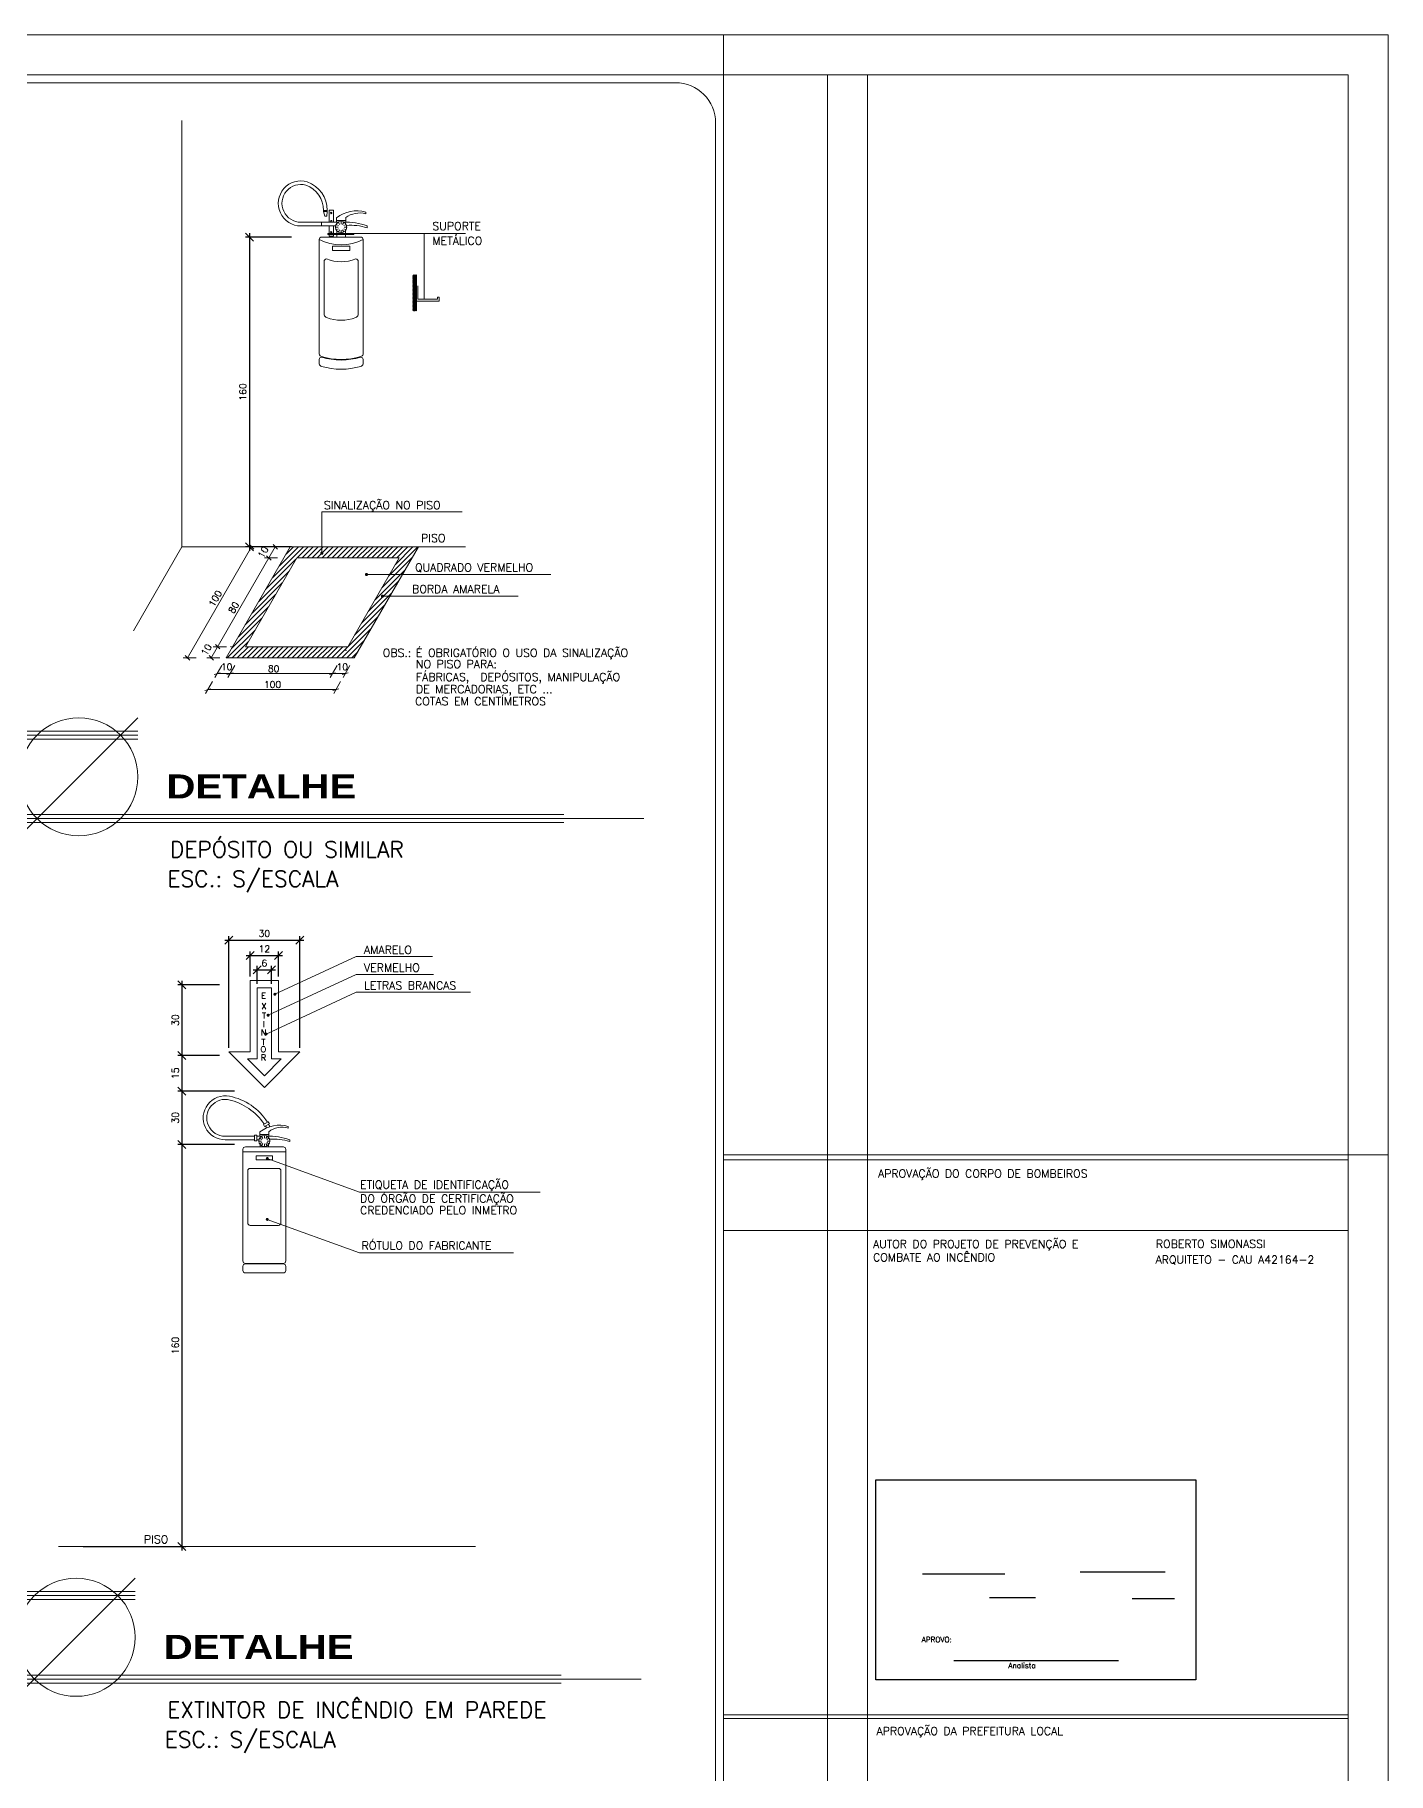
# Model space of a CAD drawing. Header units: millimetres. Extents: x 521 to 1055, y 261 to 520.
# Drawn here: x 1020.83 to 1054.67, y 359.22 to 402.68 of the extents above; entities that cross this region are included whole.
import ezdxf

# ---------------------------------------------------------------- set-up
doc = ezdxf.new("R2010")
doc.units = ezdxf.units.MM
doc.linetypes.add('CONTINU', pattern=[0])
doc.layers.add('0.1', color=8, linetype='Continuous', lineweight=13)
doc.layers.add('ppci', color=8, linetype='Continuous')
doc.styles.add('500', font='romans.shx', dxfattribs={"height": 100})
doc.styles.add('ROMANS', font='romans')
doc.styles.add('SANSSERIFBOLD', font='sasb____.pfb', dxfattribs={"width": 1.2, "height": 0.6})
doc.styles.get("Standard").update_dxf_attribs({"font": 'romans.shx'})
doc.styles.add('tEXTO', font='romans.shx', dxfattribs={"height": 1})
doc.dimstyles.new('Fares Eng - 50', dxfattribs={"dimscale": 2, "dimtxt": 0.085, "dimasz": 0.1, "dimexe": 0.05, "dimexo": 0.05, "dimgap": 0.04, "dimtad": 1, "dimzin": 4, "dimdsep": 46, "dimtxsty": 'ROMANS', "dimblk1": 'OBLIQUE', "dimblk2": 'OBLIQUE', "dimsah": 1, "dimcen": 0.05, "dimdle": 0.05, "dimclrd": 8, "dimclre": 8, "dimclrt": 8, "dimaunit": 1, "dimadec": 0, "dimazin": 0, "dimtfac": 1, "dimtix": 1, "dimtmove": 2, "dimatfit": 0, "dimldrblk": 'OPEN90', "dimfxl": 1, "dimtolj": 1, "dimtzin": 0, "dimarcsym": 0})

# ---------------------------------------------------------------- blocks, each defined once
blk = doc.blocks.new('_OBLIQUE')
at = {"color": 0, "linetype": 'ByBlock'}
blk.add_line((-0.5, -0.5), (0.5, 0.5), dxfattribs=at)
blk = doc.blocks.new('*D2240')
at = {"layer": '0.1', "color": 8, "linetype": 'CONTINU', "lineweight": -2, "transparency": 16777216}
for p, q in [((1025.819, 374.933), (1024.409, 374.933)), ((1024.509, 375.033), (1024.509, 364.784)), ((1022.036, 364.884), (1024.609, 364.884))]:
    blk.add_line(p, q, dxfattribs=at)
at = {"layer": 'DEFPOINTS', "color": 0, "linetype": 'CONTINU', "lineweight": -2, "transparency": 16777216}
for p in [(1025.919, 374.933), (1021.936, 364.884), (1024.509, 364.884)]:
    blk.add_point(p, dxfattribs=at)
at = {"layer": '0.1', "color": 8, "linetype": 'CONTINU', "lineweight": -2, "transparency": 16777216, "xscale": 0.2, "yscale": 0.2, "zscale": 0.2}
for p, rotation in [((1024.509, 374.933), 90), ((1024.509, 364.884), 270)]:
    blk.add_blockref('_OBLIQUE', p, dxfattribs=dict(at, rotation=rotation))
at = {"layer": '0.1', "color": 8, "linetype": 'CONTINU', "lineweight": -2, "transparency": 16777216, "insert": (1024.344, 369.909), "char_height": 0.17, "attachment_point": 5, "rotation": 90, "style": 'ROMANS'}
blk.add_mtext('\\A1;160', dxfattribs=at)
blk = doc.blocks.new('_Open90')
at = {"color": 0, "linetype": 'ByBlock', "lineweight": -2}
for p, q in [((0, 0), (-1, 0)), ((-0.5, 0.5), (0, 0)), ((0, 0), (-0.5, -0.5))]:
    blk.add_line(p, q, dxfattribs=at)
blk = doc.blocks.new('*D2235')
at = {"layer": '0.1', "color": 8, "linetype": 'CONTINU', "lineweight": -2, "transparency": 16777216}
for p, q in [((1024.509, 379.029), (1024.509, 377.058)), ((1025.444, 378.929), (1024.409, 378.929)), ((1025.444, 377.158), (1024.409, 377.158))]:
    blk.add_line(p, q, dxfattribs=at)
at = {"layer": 'DEFPOINTS', "color": 0, "linetype": 'CONTINU', "lineweight": -2, "transparency": 16777216}
for p in [(1025.544, 378.929), (1024.509, 377.158), (1025.544, 377.158)]:
    blk.add_point(p, dxfattribs=at)
at = {"layer": '0.1', "color": 8, "linetype": 'CONTINU', "lineweight": -2, "transparency": 16777216, "xscale": 0.2, "yscale": 0.2, "zscale": 0.2}
for p, rotation in [((1024.509, 378.929), 90), ((1024.509, 377.158), 270)]:
    blk.add_blockref('_OBLIQUE', p, dxfattribs=dict(at, rotation=rotation))
at = {"layer": '0.1', "color": 8, "linetype": 'CONTINU', "lineweight": -2, "transparency": 16777216, "insert": (1024.344, 378.044), "char_height": 0.17, "attachment_point": 5, "rotation": 90, "style": 'ROMANS'}
blk.add_mtext('\\A1;30', dxfattribs=at)
blk = doc.blocks.new('*D2236')
at = {"layer": '0.1', "color": 8, "linetype": 'CONTINU', "lineweight": -2, "transparency": 16777216}
for p, q in [((1024.509, 377.258), (1024.509, 376.171)), ((1025.444, 377.158), (1024.409, 377.158)), ((1025.819, 376.271), (1024.409, 376.271))]:
    blk.add_line(p, q, dxfattribs=at)
at = {"layer": 'DEFPOINTS', "color": 0, "linetype": 'CONTINU', "lineweight": -2, "transparency": 16777216}
for p in [(1025.544, 377.158), (1024.509, 376.271), (1025.919, 376.271)]:
    blk.add_point(p, dxfattribs=at)
at = {"layer": '0.1', "color": 8, "linetype": 'CONTINU', "lineweight": -2, "transparency": 16777216, "xscale": 0.2, "yscale": 0.2, "zscale": 0.2}
for p, rotation in [((1024.509, 377.158), 90), ((1024.509, 376.271), 270)]:
    blk.add_blockref('_OBLIQUE', p, dxfattribs=dict(at, rotation=rotation))
at = {"layer": '0.1', "color": 8, "linetype": 'CONTINU', "lineweight": -2, "transparency": 16777216, "insert": (1024.344, 376.715), "char_height": 0.17, "attachment_point": 5, "rotation": 90, "style": 'ROMANS'}
blk.add_mtext('\\A1;15', dxfattribs=at)
blk = doc.blocks.new('*D2237')
at = {"layer": '0.1', "color": 8, "linetype": 'CONTINU', "lineweight": -2, "transparency": 16777216}
for p, q in [((1024.509, 376.371), (1024.509, 374.833)), ((1025.819, 376.271), (1024.409, 376.271)), ((1025.819, 374.933), (1024.409, 374.933))]:
    blk.add_line(p, q, dxfattribs=at)
at = {"layer": 'DEFPOINTS', "color": 0, "linetype": 'CONTINU', "lineweight": -2, "transparency": 16777216}
for p in [(1025.919, 376.271), (1024.509, 374.933), (1025.919, 374.933)]:
    blk.add_point(p, dxfattribs=at)
at = {"layer": '0.1', "color": 8, "linetype": 'CONTINU', "lineweight": -2, "transparency": 16777216, "xscale": 0.2, "yscale": 0.2, "zscale": 0.2}
for p, rotation in [((1024.509, 376.271), 90), ((1024.509, 374.933), 270)]:
    blk.add_blockref('_OBLIQUE', p, dxfattribs=dict(at, rotation=rotation))
at = {"layer": '0.1', "color": 8, "linetype": 'CONTINU', "lineweight": -2, "transparency": 16777216, "insert": (1024.344, 375.602), "char_height": 0.17, "attachment_point": 5, "rotation": 90, "style": 'ROMANS'}
blk.add_mtext('\\A1;30', dxfattribs=at)
blk = doc.blocks.new('*D2238')
at = {"layer": '0.1', "color": 8, "linetype": 'CONTINU', "lineweight": -2, "transparency": 16777216}
for p, q in [((1026.197, 397.721), (1026.197, 389.775)), ((1027.245, 397.621), (1026.097, 397.621)), ((1027.245, 389.875), (1026.097, 389.875))]:
    blk.add_line(p, q, dxfattribs=at)
at = {"layer": 'DEFPOINTS', "color": 0, "linetype": 'CONTINU', "lineweight": -2, "transparency": 16777216}
for p in [(1027.345, 397.621), (1026.197, 389.875), (1027.345, 389.875)]:
    blk.add_point(p, dxfattribs=at)
at = {"layer": '0.1', "color": 8, "linetype": 'CONTINU', "lineweight": -2, "transparency": 16777216, "xscale": 0.2, "yscale": 0.2, "zscale": 0.2}
for p, rotation in [((1026.197, 397.621), 90), ((1026.197, 389.875), 270)]:
    blk.add_blockref('_OBLIQUE', p, dxfattribs=dict(at, rotation=rotation))
at = {"layer": '0.1', "color": 8, "linetype": 'CONTINU', "lineweight": -2, "transparency": 16777216, "insert": (1026.032, 393.748), "char_height": 0.17, "attachment_point": 5, "rotation": 90, "style": 'ROMANS'}
blk.add_mtext('\\A1;160', dxfattribs=at)
blk = doc.blocks.new('*D2242')
at = {"layer": '0.1', "color": 8, "linetype": 'CONTINU', "lineweight": -2, "transparency": 16777216}
for p, q in [((1025.578, 380.045), (1027.56, 380.045)), ((1025.678, 377.351), (1025.678, 380.145)), ((1027.46, 377.351), (1027.46, 380.145))]:
    blk.add_line(p, q, dxfattribs=at)
at = {"layer": 'DEFPOINTS', "color": 0, "linetype": 'CONTINU', "lineweight": -2, "transparency": 16777216}
for p in [(1027.46, 380.045), (1025.678, 377.251), (1027.46, 377.251)]:
    blk.add_point(p, dxfattribs=at)
at = {"layer": '0.1', "color": 8, "linetype": 'CONTINU', "lineweight": -2, "transparency": 16777216, "xscale": 0.2, "yscale": 0.2, "zscale": 0.2, "rotation": 180}
blk.add_blockref('_OBLIQUE', (1025.678, 380.045), dxfattribs=at)
at = {"layer": '0.1', "color": 8, "linetype": 'CONTINU', "lineweight": -2, "transparency": 16777216, "xscale": 0.2, "yscale": 0.2, "zscale": 0.2}
blk.add_blockref('_OBLIQUE', (1027.46, 380.045), dxfattribs=at)
at = {"layer": '0.1', "color": 8, "linetype": 'CONTINU', "lineweight": -2, "transparency": 16777216, "insert": (1026.569, 380.21), "char_height": 0.17, "attachment_point": 5, "style": 'ROMANS'}
blk.add_mtext('\\A1;30', dxfattribs=at)
blk = doc.blocks.new('*D2245')
at = {"layer": '0.1', "color": 8, "linetype": 'CONTINU', "lineweight": -2, "transparency": 16777216}
for p, q in [((1026.291, 379.303), (1026.847, 379.303)), ((1026.391, 378.955), (1026.391, 379.403)), ((1026.747, 378.955), (1026.747, 379.403))]:
    blk.add_line(p, q, dxfattribs=at)
at = {"layer": 'DEFPOINTS', "color": 0, "linetype": 'CONTINU', "lineweight": -2, "transparency": 16777216}
for p in [(1026.747, 379.303), (1026.391, 378.855), (1026.747, 378.855)]:
    blk.add_point(p, dxfattribs=at)
at = {"layer": '0.1', "color": 8, "linetype": 'CONTINU', "lineweight": -2, "transparency": 16777216, "xscale": 0.2, "yscale": 0.2, "zscale": 0.2, "rotation": 180}
blk.add_blockref('_OBLIQUE', (1026.391, 379.303), dxfattribs=at)
at = {"layer": '0.1', "color": 8, "linetype": 'CONTINU', "lineweight": -2, "transparency": 16777216, "xscale": 0.2, "yscale": 0.2, "zscale": 0.2}
blk.add_blockref('_OBLIQUE', (1026.747, 379.303), dxfattribs=at)
at = {"layer": '0.1', "color": 8, "linetype": 'CONTINU', "lineweight": -2, "transparency": 16777216, "insert": (1026.569, 379.468), "char_height": 0.17, "attachment_point": 5, "style": 'ROMANS'}
blk.add_mtext('\\A1;6', dxfattribs=at)
blk = doc.blocks.new('*D2246')
at = {"layer": '0.1', "color": 8, "linetype": 'CONTINU', "lineweight": -2, "transparency": 16777216}
for p, q in [((1026.113, 379.659), (1027.026, 379.659)), ((1026.213, 379.133), (1026.213, 379.759)), ((1026.926, 379.133), (1026.926, 379.759))]:
    blk.add_line(p, q, dxfattribs=at)
at = {"layer": 'DEFPOINTS', "color": 0, "linetype": 'CONTINU', "lineweight": -2, "transparency": 16777216}
for p in [(1026.926, 379.659), (1026.213, 379.033), (1026.926, 379.033)]:
    blk.add_point(p, dxfattribs=at)
at = {"layer": '0.1', "color": 8, "linetype": 'CONTINU', "lineweight": -2, "transparency": 16777216, "xscale": 0.2, "yscale": 0.2, "zscale": 0.2, "rotation": 180}
blk.add_blockref('_OBLIQUE', (1026.213, 379.659), dxfattribs=at)
at = {"layer": '0.1', "color": 8, "linetype": 'CONTINU', "lineweight": -2, "transparency": 16777216, "xscale": 0.2, "yscale": 0.2, "zscale": 0.2}
blk.add_blockref('_OBLIQUE', (1026.926, 379.659), dxfattribs=at)
at = {"layer": '0.1', "color": 8, "linetype": 'CONTINU', "lineweight": -2, "transparency": 16777216, "insert": (1026.569, 379.824), "char_height": 0.17, "attachment_point": 5, "style": 'ROMANS'}
blk.add_mtext('\\A1;12', dxfattribs=at)
blk = doc.blocks.new('TITU-2')
at = {"color": 1}
for p, q in [((0.01475, 0.01475), (-0.01475, -0.01475)), ((-0.03471, 0.01043), (-0.05471, 0.01043)), ((0.01475, 0.01143), (-0.03471, 0.01143)), ((0.01475, 0.00943), (-0.03471, 0.00943)), ((-0.01475, -0.00943), (0.1213, -0.00943)), ((-0.01475, -0.01143), (0.1213, -0.01143)), ((0.1413, -0.01043), (0.1213, -0.01043))]:
    blk.add_line(p, q, dxfattribs=at)
at = {"color": 7}
for p, q in [((0.01475, 0.01043), (-0.03471, 0.01043)), ((-0.01475, -0.01043), (0.1213, -0.01043))]:
    blk.add_line(p, q, dxfattribs=at)
at = {"color": 1}
blk.add_circle((0, 0), 0.01475, dxfattribs=at)
at = {"color": 4}
blk.add_text('ESC.:', height=0.004, dxfattribs=at).set_placement((0.02216, -0.02752))
at = {"color": 8, "style": 'SANSSERIFBOLD', "width": 1.2}
blk.add_attdef('FACHADA', (0.0219, -0.0054), '', height=0.006, dxfattribs=at)
at = {"color": 4}
for tag, p in [('FACHADA', (0.0228, -0.02014)), ('0/0', (0.03834, -0.02752))]:
    blk.add_attdef(tag, p, '', height=0.004, dxfattribs=at)

msp = doc.modelspace()

# ---------------------------------------------------------------- hatches: boundary and pattern name
at = {"layer": '0.1'}
h = msp.add_hatch(dxfattribs=at)
h.set_pattern_fill('ANSI38', color=8, scale=0.005546, style=0)
h.set_pattern_definition([(45, (1019.490042, 300.21689), (-0.0124516156, 0.0124516156), []), (135, (1019.490042, 300.21689), (-0.037354847, 0.0124516156), [0.044023109, -0.026413866])])
h.paths.add_polyline_path([(1030.37536, 396.67452), (1030.28309, 396.67452), (1030.28309, 395.77228), (1030.37536, 395.77228)])
h = msp.add_hatch(dxfattribs=at)
h.set_pattern_fill('LINE', color=8, scale=0.027731, angle=45, style=0)
h.set_pattern_definition([(45, (992.68556, 300.60234), (-0.06225808, 0.06225808), [])])
h.paths.add_polyline_path([(1027.21759, 389.87488), (1025.61653, 387.10177), (1028.81864, 387.10177), (1030.4197, 389.87488)])
h.paths.add_polyline_path([(1029.93938, 389.59757), (1028.65854, 387.37908), (1026.09685, 387.37908), (1027.37769, 389.59757)], flags=16)

# ---------------------------------------------------------------- linework, layer by layer
at = {"layer": '0.1', "color": 8}
for p, q in [((1038.05111, 402.67742), (1038.05111, 318.67742)), ((1040.65111, 401.67742), (1040.65111, 325.67742)), ((1041.65111, 401.67742), (1041.65111, 325.67742)), ((1024.50935, 400.53201), (1024.50935, 389.87488)), ((1028.05231, 398.28653), (1028.14382, 398.28787)), ((1028.05231, 398.28653), (1028.05231, 398.26304)), ((1028.08467, 398.14151), (1028.05231, 398.26304)), ((1028.14382, 398.26304), (1028.05231, 398.26304)), ((1028.12895, 398.14151), (1028.08467, 398.14151)), ((1028.14382, 398.26304), (1028.12895, 398.14151)), ((1028.14382, 398.28787), (1028.14382, 398.26304)), ((1028.37576, 397.98978), (1028.37576, 398.10392)), ((1028.60345, 398.10592), (1028.60345, 397.9968)), ((1029.10476, 398.24366), (1029.10476, 398.20174)), ((1027.48297, 397.98978), (1028.42061, 397.98978)), ((1027.48297, 397.89827), (1028.35279, 397.89827)), ((1027.99773, 397.98978), (1027.99773, 397.89827)), ((1028.42061, 397.98978), (1027.99773, 397.98978)), ((1027.99773, 397.89827), (1028.35279, 397.89827)), ((1028.41407, 397.86776), (1028.36814, 397.86776)), ((1028.37576, 398.03815), (1028.60345, 398.03815)), ((1028.38284, 397.77693), (1028.38284, 397.71216)), ((1028.38284, 397.6814), (1028.38284, 397.6209)), ((1028.42419, 397.90553), (1028.38441, 397.9285)), ((1028.42419, 397.83), (1028.38441, 397.80703)), ((1028.45184, 397.93317), (1028.42887, 397.97295)), ((1028.45184, 397.80235), (1028.42887, 397.76257)), ((1028.4896, 397.94329), (1028.4896, 397.98923)), ((1028.4896, 397.79223), (1028.4896, 397.7463)), ((1028.52737, 397.93317), (1028.55034, 397.97295)), ((1028.52737, 397.80235), (1028.55034, 397.76257)), ((1028.55501, 397.90553), (1028.5948, 397.9285)), ((1028.55501, 397.83), (1028.5948, 397.80703)), ((1028.56513, 397.86776), (1028.61107, 397.86776)), ((1028.59637, 397.77693), (1028.59637, 397.71216)), ((1028.59637, 397.6814), (1028.59637, 397.6209)), ((1028.80956, 397.71216), (1031.59574, 397.71216)), ((1029.14034, 397.89834), (1029.14034, 397.85449)), ((1030.56597, 397.71216), (1030.56597, 396.07066)), ((1027.94053, 397.55989), (1027.94053, 394.6925)), ((1028.00154, 397.6209), (1028.97767, 397.6209)), ((1028.27607, 397.39413), (1028.70313, 397.39413)), ((1028.27607, 397.39413), (1028.27607, 397.28688)), ((1028.27607, 397.28688), (1028.70313, 397.28688)), ((1028.70313, 397.39413), (1028.70313, 397.28688)), ((1029.03868, 397.55989), (1029.03868, 394.6925)), ((1028.06254, 397.01082), (1028.06254, 395.66863)), ((1028.91666, 397.01082), (1028.91666, 395.66863)), ((1030.37536, 396.67452), (1030.37536, 395.77228)), ((1030.41092, 396.40456), (1030.41092, 396.07066)), ((1030.94437, 396.02093), (1030.37536, 396.02093)), ((1030.41092, 396.07066), (1030.90169, 396.07066)), ((1030.90169, 396.07066), (1030.90169, 396.12039)), ((1030.90169, 396.12039), (1030.94437, 396.12039)), ((1030.94437, 396.12039), (1030.94437, 396.02093)), ((1027.94053, 394.55724), (1027.94053, 394.44846)), ((1029.03868, 394.55724), (1029.03868, 394.44846)), ((1029.03868, 394.55724), (1029.03868, 394.44846)), ((1028.0077, 390.75395), (1031.5183, 390.75395)), ((1028.0077, 389.71626), (1028.0077, 390.75395)), ((1024.50935, 389.87488), (1023.29998, 387.78019)), ((1024.50935, 389.87488), (1031.59851, 389.87488)), ((1026.24938, 389.87488), (1024.63862, 387.08496)), ((1026.84192, 389.87488), (1025.23116, 387.08496)), ((1027.21759, 389.87488), (1025.61653, 387.10177)), ((1030.4197, 389.87488), (1028.81864, 387.10177)), ((1027.37769, 389.59757), (1026.09685, 387.37908)), ((1026.90044, 389.59757), (1026.57089, 389.59757)), ((1027.37769, 389.59757), (1029.93938, 389.59757)), ((1029.93938, 389.59757), (1028.65854, 387.37908)), ((1029.1218, 389.18398), (1033.73193, 389.18398)), ((1029.5421, 388.64131), (1032.91279, 388.64358)), ((1025.61959, 387.37908), (1025.29004, 387.37908)), ((1026.09685, 387.37908), (1028.65854, 387.37908)), ((1024.86696, 387.10177), (1024.53741, 387.10177)), ((1025.45949, 387.10177), (1025.12994, 387.10177)), ((1025.50748, 386.91289), (1025.3343, 386.61293)), ((1025.61653, 387.10177), (1028.81864, 387.10177)), ((1025.82769, 386.91289), (1025.65451, 386.61293)), ((1028.38938, 386.91289), (1028.2162, 386.61293)), ((1028.70959, 386.91289), (1028.53641, 386.61293)), ((1025.27502, 386.51027), (1025.10184, 386.2103)), ((1028.59187, 386.70899), (1025.38976, 386.70899)), ((1028.47713, 386.51027), (1028.30395, 386.2103)), ((1028.35941, 386.30637), (1025.1573, 386.30637)), ((1026.83297, 378.69036), (1028.86336, 379.63079)), ((1028.86336, 379.63079), (1030.77273, 379.63079)), ((1026.66266, 378.166), (1028.86336, 379.18532)), ((1028.86336, 379.18532), (1030.79837, 379.18532)), ((1026.61135, 377.69676), (1028.86336, 378.73984)), ((1028.86336, 378.73984), (1031.72159, 378.73984)), ((1026.667, 375.50356), (1026.54521, 375.43868)), ((1026.667, 375.50356), (1026.69534, 375.45036)), ((1025.58914, 375.14082), (1026.31993, 375.14082)), ((1026.31993, 375.16459), (1026.38021, 375.16459)), ((1026.31993, 375.16459), (1026.31993, 375.0266)), ((1026.38021, 375.0266), (1026.38021, 375.16654)), ((1026.38021, 375.14082), (1026.50201, 375.14082)), ((1026.45835, 375.14082), (1026.45835, 375.25195)), ((1026.45835, 375.18791), (1026.68002, 375.18791)), ((1026.5055, 375.0588), (1026.46677, 375.08116)), ((1026.53242, 375.08571), (1026.51006, 375.12444)), ((1026.54521, 375.43868), (1026.57355, 375.38548)), ((1026.56919, 375.09556), (1026.56919, 375.14029)), ((1026.57355, 375.38548), (1026.69705, 375.45127)), ((1026.60595, 375.08571), (1026.62831, 375.12444)), ((1026.63287, 375.0588), (1026.6716, 375.08116)), ((1026.68002, 375.25389), (1026.68002, 375.14766)), ((1027.16809, 375.388), (1027.16809, 375.34718)), ((1025.58914, 375.05173), (1026.31993, 375.05173)), ((1026.03461, 374.81414), (1026.03461, 372.02248)), ((1026.03461, 374.75474), (1027.10376, 374.75474)), ((1026.09401, 374.87354), (1027.04436, 374.87354)), ((1026.31993, 375.0266), (1026.38021, 375.0266)), ((1026.3613, 374.65276), (1026.3613, 374.54834)), ((1026.3613, 374.65276), (1026.77707, 374.65276)), ((1026.38021, 375.05173), (1026.43598, 375.05173)), ((1026.49565, 375.02203), (1026.45093, 375.02203)), ((1026.46524, 374.9336), (1026.46524, 374.87354)), ((1026.5055, 374.98526), (1026.46677, 374.9629)), ((1026.53242, 374.95835), (1026.51006, 374.91962)), ((1026.56919, 374.9485), (1026.56919, 374.90377)), ((1026.60595, 374.95835), (1026.62831, 374.91962)), ((1026.63287, 374.98526), (1026.6716, 374.9629)), ((1026.64272, 375.02203), (1026.68744, 375.02203)), ((1026.67313, 374.9336), (1026.67313, 374.87354)), ((1026.77707, 374.65276), (1026.77707, 374.54834)), ((1027.10376, 374.81414), (1027.10376, 372.02248)), ((1027.20273, 375.0518), (1027.20273, 375.00911)), ((1038.05111, 374.67742), (1053.67111, 374.67742)), ((1053.67111, 374.67742), (1054.67111, 374.67742)), ((1053.67111, 374.67742), (1054.67111, 374.67742)), ((1026.15341, 374.27957), (1026.15341, 372.97284)), ((1026.2128, 374.33897), (1026.92557, 374.33897)), ((1026.3613, 374.54834), (1026.77707, 374.54834)), ((1028.94453, 373.74523), (1026.64291, 374.58393)), ((1026.98496, 374.27957), (1026.98496, 372.97284)), ((1038.05111, 374.5498), (1053.67111, 374.5498)), ((1028.94453, 373.74523), (1033.46884, 373.74523)), ((1026.2128, 372.91344), (1026.92557, 372.91344)), ((1028.94453, 372.2232), (1026.64291, 373.06191)), ((1038.05111, 372.78742), (1053.67111, 372.78742)), ((1028.94453, 372.2232), (1032.80023, 372.2232)), ((1026.03461, 371.8908), (1026.03461, 371.7849)), ((1026.09401, 371.96309), (1027.04436, 371.96309)), ((1026.09401, 371.95019), (1027.04436, 371.95019)), ((1026.09401, 371.7255), (1027.04436, 371.7255)), ((1027.10376, 371.8908), (1027.10376, 371.7849)), ((1027.10376, 371.8908), (1027.10376, 371.7849)), ((1021.42033, 364.88446), (1031.84949, 364.88446)), ((1038.05111, 360.67742), (1053.67111, 360.67742)), ((1038.05111, 360.58599), (1053.67111, 360.58599))]:
    msp.add_line(p, q, dxfattribs=at)
at = {"layer": '0.1', "color": 8, "linetype": 'ByBlock'}
for p, q in [((1026.46824, 389.87488), (1026.13869, 389.87488)), ((1027.06077, 389.87488), (1026.73122, 389.87488))]:
    msp.add_line(p, q, dxfattribs=at)
at = {"layer": '0.1', "color": 8}
for points in [[(1054.67111, 402.67742), (928.46672, 402.67742), (928.46672, 318.67742), (1054.67111, 318.67742)], [(930.96672, 319.67742), (930.96672, 401.67742), (1053.67111, 401.67742), (1053.67111, 319.67742)], [(1028.15588, 397.6814), (1028.80956, 397.6814), (1028.80956, 397.71216), (1028.15588, 397.71216)], [(1026.92557, 379.03325), (1026.56919, 379.03325), (1026.2128, 379.03325), (1026.2128, 377.25134), (1025.67823, 377.25134), (1026.56919, 376.36039), (1027.46014, 377.25134), (1026.92557, 377.25134)], [(1026.74738, 378.85506), (1026.56919, 378.85506), (1026.39099, 378.85506), (1026.39099, 377.07315), (1026.15042, 377.07315), (1026.56919, 376.65438), (1026.98795, 377.07315), (1026.74738, 377.07315)]]:
    msp.add_lwpolyline(points, close=True, dxfattribs=at)
msp.add_lwpolyline([(1037.85111, 400.47742, 0.41421356), (1036.85111, 401.47742), (932.16672, 401.47742, 0.41421356), (931.16672, 400.47742), (931.16672, 326.87742, 0.41421356), (932.16672, 325.87742), (1036.85111, 325.87742, 0.41421356), (1037.85111, 326.87742)], format="xyb", close=True, dxfattribs=at)
for points in [[(1028.3014, 397.98978), (1028.3014, 398.29255), (1028.18667, 398.29255), (1028.18667, 397.98978)], [(1028.18667, 397.89827), (1028.18667, 397.71216)], [(1028.18667, 397.6814), (1028.18667, 397.64573), (1028.3014, 397.64573), (1028.3014, 397.6814)], [(1028.3014, 397.71216), (1028.3014, 397.89827)]]:
    msp.add_lwpolyline(points, dxfattribs=at)
for points, const_width in [([(1027.98774, 389.71626, 1), (1028.02767, 389.71626, 1)], 0.03993), ([(1029.10184, 389.18398, 1), (1029.14177, 389.18398, 1)], 0.03993), ([(1029.50217, 388.64131, 1), (1029.5421, 388.64131, 1)], 0.03993), ([(1026.81441, 378.69036, 1), (1026.85153, 378.69036, 1)], 0.03712), ([(1026.6441, 378.166, 1), (1026.68122, 378.166, 1)], 0.03712), ([(1026.59279, 377.69676, 1), (1026.62991, 377.69676, 1)], 0.03712), ([(1026.62435, 374.58393, 1), (1026.66147, 374.58393, 1)], 0.03712), ([(1026.62435, 373.06191, 1), (1026.66147, 373.06191, 1)], 0.03712)]:
    msp.add_lwpolyline(points, format="xyb", close=True, dxfattribs=dict(at, const_width=const_width))
for centre, radius in [((1028.24107, 398.22184), 0.01795), ((1028.24107, 398.01761), 0.01795), ((1028.24107, 397.73931), 0.01795), ((1028.4896, 397.86776), 0.14017), ((1026.56919, 375.02203), 0.13647)]:
    msp.add_circle(centre, radius, dxfattribs=at)
for centre, radius, start, end in [((1027.48281, 398.46245), 0.56419, 73.468114, 270.015979), ((1027.36511, 398.27592), 0.77879, 0.879397, 69.068035), ((1027.48297, 398.46259), 0.47282, 74.332309, 270), ((1027.36511, 398.27592), 0.68728, 0.885121, 69.068035), ((1028.88088, 397.44015), 0.83411, 74.431062, 127.270922), ((1028.95123, 397.64565), 0.57689, 74.566347, 127.075366), ((1028.6069, 396.46329), 1.53099, 69.609005, 92.056001), ((1028.71458, 396.38389), 1.53099, 73.853437, 93.445231), ((1028.00154, 397.55989), 0.06101, 90, 180), ((1028.4896, 398.63954), 1.21125, 243.043575, 296.956425), ((1028.97767, 397.55989), 0.06101, 0, 90), ((1028.12355, 397.01082), 0.06101, 90, 180), ((1028.4896, 398.01656), 1.01317, 248.820409, 291.179591), ((1028.85565, 397.01082), 0.06101, 0, 90), ((1028.15907, 395.70415), 0.10286, 200.202859, 249.797141), ((1028.4896, 396.55235), 1.01317, 248.820409, 291.179591), ((1028.82439, 395.6999), 0.09743, 288.719052, 341.280948), ((1028.02874, 394.7197), 0.09231, 197.137275, 252.862725), ((1028.4896, 396.25661), 1.69683, 253.283557, 286.716443), ((1028.96147, 394.7087), 0.07889, 281.85252, 348.14748), ((1028.00154, 394.55724), 0.06101, 90, 180), ((1028.03047, 394.4774), 0.09449, 197.834153, 252.165847), ((1028.4896, 396.24336), 1.69683, 253.283557, 286.716443), ((1028.4896, 396.01257), 1.69683, 253.283557, 286.716443), ((1028.97767, 394.55724), 0.06101, 0, 90), ((1028.96414, 394.462), 0.07576, 280.289787, 349.710213), ((1025.58914, 375.60115), 0.54942, 78.517506, 270), ((1025.58914, 375.60115), 0.46033, 74.332309, 270), ((1025.35372, 374.62621), 1.46308, 34.200212, 77.083168), ((1025.43245, 374.73294), 1.43158, 32.038362, 79.289535), ((1026.95013, 374.60572), 0.81208, 74.431062, 127.270922), ((1025.35372, 374.62621), 1.46308, 29.648977, 31.830526), ((1026.68339, 373.65465), 1.49055, 69.609005, 92.056001), ((1025.43245, 374.73294), 1.43158, 26.922337, 29.622784), ((1027.01862, 374.80578), 0.56165, 74.566347, 127.075366), ((1026.78822, 373.57736), 1.49055, 73.853437, 93.445231), ((1026.09401, 374.81414), 0.0594, 90, 180), ((1027.04436, 374.81414), 0.0594, 0, 90), ((1026.2128, 374.27957), 0.0594, 90, 180), ((1026.92557, 374.27957), 0.0594, 0, 90), ((1026.2128, 372.97284), 0.0594, 180, 270), ((1026.92557, 372.97284), 0.0594, 270, 0), ((1026.09401, 372.02248), 0.0594, 180, 270), ((1027.04436, 372.02248), 0.0594, 270, 0), ((1026.09401, 371.8908), 0.0594, 90, 180), ((1026.09401, 371.7849), 0.0594, 180, 270), ((1027.04436, 371.8908), 0.0594, 0, 90), ((1027.04436, 371.7849), 0.0594, 270, 0)]:
    msp.add_arc(centre, radius, start, end, dxfattribs=at)
at = {"layer": '0.1', "color": 8, "linetype": 'ByBlock'}
for p in [(1025.7368, 387.37908), (1025.77664, 387.37908), (1028.60809, 387.29171), (1025.61653, 387.10177), (1025.7368, 387.10177), (1028.84825, 387.15305), (1028.59187, 386.70899)]:
    msp.add_point(p, dxfattribs=at)
at = {"layer": 'ppci', "color": 10, "linetype": 'Continuous'}
for p, q in [((1041.86111, 366.55446), (1049.86111, 366.55446)), ((1041.86111, 361.55446), (1041.86111, 366.55446)), ((1049.86111, 366.55446), (1049.86111, 361.55446)), ((1043.02891, 364.19984), (1045.08226, 364.19984)), ((1046.96917, 364.2505), (1049.09143, 364.2505)), ((1044.70332, 363.60635), (1045.85091, 363.60635)), ((1048.27185, 363.58279), (1049.32512, 363.58279)), ((1043.80907, 362.03493), (1047.92782, 362.03493)), ((1049.86111, 361.55446), (1041.86111, 361.55446))]:
    msp.add_line(p, q, dxfattribs=at)

# ---------------------------------------------------------------- block references
at = {"layer": '0.1', "color": 8, "linetype": 'ByBlock', "xscale": 0.1109243697479201, "yscale": 0.1109243697479201, "zscale": 0.1109243697479201, "rotation": 90}
msp.add_blockref('_OBLIQUE', (1026.24961, 389.87488), dxfattribs=at)
at = {"layer": '0.1', "color": 8}
for p, xscale, yscale, zscale, rotation in [((1026.84214, 389.87488), 0.1109243697479201, 0.1109243697479201, 0.1109243697479201, 90), ((1026.68181, 389.59757), 0.1109243697479201, 0.1109243697479201, 0.1109243697479201, 90), ((1025.40097, 387.37908), 0.1109243697479201, 0.1109243697479201, 0.1109243697479201, 90), ((1024.64833, 387.10177), 0.1109243697479201, 0.1109243697479201, 0.1109243697479201, 270), ((1025.24086, 387.10177), 0.1109243697479201, 0.1109243697479201, 0.1109243697479201, 270), ((1025.1573, 386.30637), 0.1109243697505103, 0.1109243697505103, 0.1109243697505103, 330.0000000007216), ((1025.38976, 386.70899), 0.1109243697505103, 0.1109243697505103, 0.1109243697505103, 330.0000000007216), ((1025.70997, 386.70899), 0.1109243697505103, 0.1109243697505103, 0.1109243697505103, 330.0000000007216), ((1028.27166, 386.70899), 0.1109243697505103, 0.1109243697505103, 0.1109243697505103, 330.0000000007216), ((1028.35941, 386.30637), 0.1109243697505103, 0.1109243697505103, 0.1109243697505103, 330.0000000007216), ((1028.59187, 386.70899), 0.1109243697505103, 0.1109243697505103, 0.1109243697505103, 330.0000000007216)]:
    msp.add_blockref('_OBLIQUE', p, dxfattribs=dict(at, xscale=xscale, yscale=yscale, zscale=zscale, rotation=rotation))
ref = msp.add_blockref('TITU-2', (1021.9298, 384.12689), dxfattribs=dict(at, xscale=100, yscale=100, zscale=100))
ref.add_attrib('FACHADA', 'DETALHE', (1024.1198, 383.58689), dxfattribs={"layer": '0', "color": 8, "height": 0.6, "style": 'SANSSERIFBOLD', "width": 1.2})
ref.add_attrib('0/0', 'S/ESCALA', (1025.76408, 381.37479), dxfattribs={"layer": '0', "color": 4, "height": 0.4})
ref.add_attrib('FACHADA', 'DEPÓSITO OU SIMILAR', (1024.20931, 382.11316), dxfattribs={"layer": '0', "color": 4, "height": 0.4})
ref = msp.add_blockref('TITU-2', (1021.86258, 362.61468), dxfattribs=dict(at, xscale=100, yscale=100, zscale=100))
ref.add_attrib('FACHADA', 'DETALHE', (1024.05258, 362.07468), dxfattribs={"layer": '0', "color": 8, "height": 0.6, "style": 'SANSSERIFBOLD', "width": 1.2})
ref.add_attrib('0/0', 'S/ESCALA', (1025.69687, 359.86258), dxfattribs={"layer": '0', "color": 4, "height": 0.4})
ref.add_attrib('FACHADA', 'EXTINTOR DE INCÊNDIO EM PAREDE', (1024.14209, 360.60095), dxfattribs={"layer": '0', "color": 4, "height": 0.4})

# ---------------------------------------------------------------- texts
at = {"layer": '0.1', "color": 8, "style": 'ROMANS'}
for s, height, p in [('SUPORTE', 0.200981, (1030.77013, 397.79374)), ('METÁLICO', 0.200981, (1030.77013, 397.42772)), ('SINALIZAÇÃO NO PISO', 0.2009809, (1028.05709, 390.81698)), ('PISO', 0.200981, (1030.48672, 389.99415)), ('QUADRADO VERMELHO', 0.2009809, (1030.33548, 389.26124)), ('BORDA AMARELA', 0.2009809, (1030.26319, 388.7186)), ('OBS.:', 0.200981, (1029.52951, 387.12528)), ('É OBRIGATÓRIO O USO DA SINALIZAÇÃO', 0.2009809, (1030.35927, 387.12528)), ('NO PISO PARA:', 0.2009809, (1030.35927, 386.84479)), ('FÁBRICAS,  DEPÓSITOS, MANIPULAÇÃO', 0.2009809, (1030.35927, 386.52082)), ('DE MERCADORIAS, ETC ...', 0.2009809, (1030.35927, 386.21825)), ('COTAS EM CENTÍMETROS', 0.2009809, (1030.33716, 385.91636)), ('AMARELO', 0.200981, (1029.06051, 379.701)), ('VERMELHO', 0.200981, (1029.06051, 379.25552)), ('LETRAS BRANCAS', 0.2009809, (1029.06051, 378.81004)), ('E', 0.14849, (1026.48871, 378.58188)), ('X', 0.14849, (1026.4945, 378.32054)), ('T', 0.14849, (1026.5113, 378.0806)), ('N', 0.14849, (1026.47961, 377.66055)), ('I', 0.14849, (1026.52906, 377.86593)), ('O', 0.14849, (1026.47387, 377.24025)), ('T', 0.14849, (1026.49459, 377.41778)), ('R', 0.14849, (1026.48135, 377.0337)), ('APROVAÇÃO DO CORPO DE BOMBEIROS', 0.2, (1041.91425, 374.1073)), ('ETIQUETA DE IDENTIFICAÇÃO ', 0.2009809, (1028.96287, 373.82998)), ('CREDENCIADO PELO INMETRO', 0.2009809, (1028.96287, 373.19033)), ('DO ÓRGÃO DE CERTIFICAÇÃO ', 0.2009809, (1028.96287, 373.48179)), ('RÓTULO DO FABRICANTE', 0.2009809, (1029.00091, 372.306)), ('ROBERTO SIMONASSI', 0.2, (1048.86285, 372.34938)), ('ARQUITETO - CAU A42164-2', 0.2, (1048.85406, 371.95614)), ('PISO', 0.200981, (1023.55768, 364.96309)), ('APROVAÇÃO DA PREFEITURA LOCAL', 0.2, (1041.87746, 360.17165))]:
    msp.add_text(s, height=height, dxfattribs=at).set_placement(p)
at = {"layer": '0.1', "color": 8, "char_height": 0.166387, "attachment_point": 5, "rotation": 59.870526, "style": '500'}
for s, insert in [('10', (1026.53905, 389.74118)), ('100', (1025.34236, 388.58458)), ('80', (1025.80413, 388.35716)), ('10', (1025.12124, 387.30452))]:
    msp.add_mtext(s, dxfattribs=dict(at, insert=insert))
at = {"layer": '0.1', "color": 8, "char_height": 0.166387, "attachment_point": 5, "style": '500'}
for s, insert in [('10', (1025.62678, 386.87424)), ('80', (1026.80173, 386.83)), ('10', (1028.51723, 386.87424)), ('100', (1026.77572, 386.43364))]:
    msp.add_mtext(s, dxfattribs=dict(at, insert=insert))
at = {"layer": '0.1', "color": 8, "insert": (1041.78891, 372.54734), "char_height": 0.2, "width": 5.6527095, "attachment_point": 1, "style": 'ROMANS'}
msp.add_mtext('AUTOR DO PROJETO DE PREVENÇÃO E COMBATE AO INCÊNDIO', dxfattribs=at)
at = {"layer": 'ppci', "color": 10, "linetype": 'Continuous', "char_height": 0.133082, "attachment_point": 1, "style": 'tEXTO'}
for s, insert in [('APROVO: ', (1043.00473, 362.62395)), ('Analista', (1045.17395, 361.97788))]:
    msp.add_mtext_dynamic_manual_height_columns(s, width=6.9290278, gutter_width=20, heights=[0], dxfattribs=dict(at, insert=insert))

# ---------------------------------------------------------------- dimensions: what is measured, and where the dimension line sits
at = {"layer": '0.1', "color": 8, "linetype": 'CONTINU', "lineweight": -2}
for base, p1, p2, text, picture, middle in [((1026.19672, 389.87488), (1027.3452, 397.6209), (1027.3452, 389.87488), '160', '*D2238', (1026.03172, 393.74789)), ((1024.50939, 377.15776), (1025.54353, 378.92932), (1025.54353, 377.15776), '30', '*D2235', (1024.34439, 378.04354)), ((1024.50939, 376.27129), (1025.54353, 377.15776), (1025.91916, 376.27129), '15', '*D2236', (1024.34439, 376.71453)), ((1024.50939, 374.93293), (1025.91916, 376.27129), (1025.91916, 374.93293), '30', '*D2237', (1024.34439, 375.60211)), ((1024.50939, 364.88446), (1025.91916, 374.93293), (1021.93553, 364.88446), '160', '*D2240', (1024.34439, 369.9087))]:
    dim = msp.add_linear_dim(base=base, p1=p1, p2=p2, angle=90, text=text, dimstyle='Fares Eng - 50', dxfattribs=at)
    dim.commit()
    dim.dimension.update_dxf_attribs({"geometry": picture, "text_midpoint": middle})
for base, p1, p2, text, picture, middle in [((1027.46014, 380.04528), (1025.67823, 377.25134), (1027.46014, 377.25134), '30', '*D2242', (1026.56919, 380.21028)), ((1026.92557, 379.65855), (1026.2128, 379.03325), (1026.92557, 379.03325), '12', '*D2246', (1026.56919, 379.82355)), ((1026.74738, 379.30316), (1026.39099, 378.85506), (1026.74738, 378.85506), '6', '*D2245', (1026.56919, 379.46816))]:
    dim = msp.add_linear_dim(base=base, p1=p1, p2=p2, text=text, dimstyle='Fares Eng - 50', dxfattribs=at)
    dim.commit()
    dim.dimension.update_dxf_attribs({"geometry": picture, "text_midpoint": middle})

doc.saveas('drawing.dxf')
